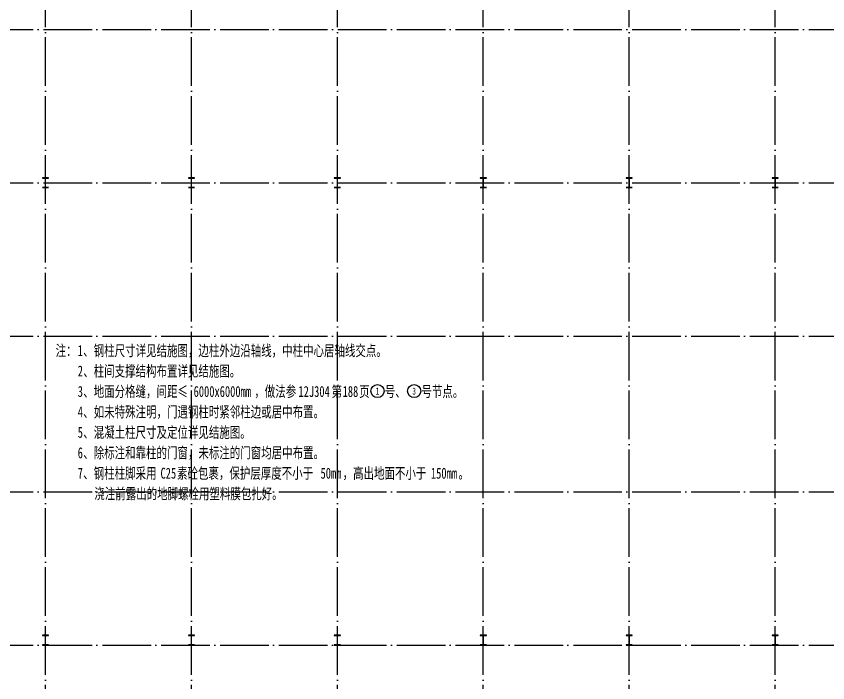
# Model space of a CAD drawing. Extents: x 1900113 to 2270874, y 17288394 to 17931430.
# Drawn here: x 2192724 to 2226082, y 17776825 to 17804222 of the extents above; entities that cross this region are included whole.
import ezdxf
from ezdxf.enums import TextEntityAlignment as Align

# ---------------------------------------------------------------- set-up
doc = ezdxf.new("R2010")
doc.units = 0
doc.header["$LTSCALE"] = 1000
doc.header["$MEASUREMENT"] = 0
doc.linetypes.add('DOTE', pattern=[2.42, 2, -0.2, 0.02, -0.2])
for name, color, linetype in [('COLUMN', 2, 'Continuous'), ('DOTE', 1, 'DOTE'), ('PUB_TEXT', 7, 'Continuous')]:
    doc.layers.add(name, color=color, linetype=linetype)
doc.styles.add('HT', font='simhei.ttf', dxfattribs={"width": 0.7})

# ---------------------------------------------------------------- blocks, each defined once
blk = doc.blocks.new('A$C3ACC4A1C')
at = {"layer": 'COLUMN'}
h = blk.add_hatch(color=256, dxfattribs=at)
h.paths.add_polyline_path([(125, 400), (0, 400), (0, 388), (120, 388), (120, 200), (125, 200)])
h.paths.add_polyline_path([(250, 400), (125, 400), (125, 200), (130, 200), (130, 388), (250, 388)])
h.paths.add_polyline_path([(250, 12), (130, 12), (130, 200), (125, 200), (125, 0), (250, 0)])
h.paths.add_polyline_path([(125, 200), (120, 200), (120, 12), (0, 12), (0, 0), (125, 0)])
blk.add_lwpolyline([(0, 0), (0, 12), (120, 12), (120, 388), (0, 388), (0, 400), (250, 400), (250, 388), (130, 388), (130, 12), (250, 12), (250, 0)], close=True, dxfattribs=at)

msp = doc.modelspace()

# ---------------------------------------------------------------- linework, layer by layer
at = {"layer": 'DOTE'}
for p, q in [((2193923.5, 17755375.4), (2193923.5, 17819375.4)), ((2199923.5, 17755375.4), (2199923.5, 17819375.4)), ((2205923.5, 17755375.4), (2205923.5, 17819375.4)), ((2211923.5, 17755375.4), (2211923.5, 17819375.4)), ((2217923.5, 17755375.4), (2217923.5, 17819375.4)), ((2223923.5, 17755375.4), (2223923.5, 17819375.4)), ((2130923.5, 17803675.4), (2244923.5, 17803675.4)), ((2130923.5, 17797375.4), (2244923.5, 17797375.4)), ((2130923.5, 17791075.4), (2244923.5, 17791075.4)), ((2130923.5, 17784675.4), (2244923.5, 17784675.4)), ((2130923.5, 17778375.4), (2244923.5, 17778375.4))]:
    msp.add_line(p, q, dxfattribs=at)
at = {"layer": 'PUB_TEXT'}
for centre in [(2207573.6, 17788813.5), (2209080.9, 17788813.5)]:
    msp.add_circle(centre, 270, dxfattribs=at)

# ---------------------------------------------------------------- block references
at = {"layer": 'COLUMN', "xscale": -1}
for p in [(2194048.5, 17797175.4), (2200048.5, 17797175.4), (2206048.5, 17797175.4), (2212048.5, 17797175.4), (2218048.5, 17797175.4), (2224048.5, 17797175.4), (2194048.5, 17778375.4), (2200048.5, 17778375.4), (2206048.5, 17778375.4), (2212048.5, 17778375.4), (2218048.5, 17778375.4), (2224048.5, 17778375.4)]:
    msp.add_blockref('A$C3ACC4A1C', p, dxfattribs=at)

# ---------------------------------------------------------------- texts
at = {"layer": 'PUB_TEXT', "style": 'HT', "width": 0.7}
for s, height, p in [('注：', 450.63, (2194344, 17790253.5)), ('、钢柱尺寸详见结施图，边柱外边沿轴线，中柱中心居轴线交点。', 450.633, (2195478.1, 17790253.5)), ('1', 450.6, (2195251.3, 17790253.5)), ('2', 450.6, (2195251.3, 17789413.5)), ('、柱间支撑结构布置详见结施图。', 450.633, (2195478.1, 17789413.5)), ('、地面分格缝，间距≤', 450.63, (2195478.1, 17788573.5)), ('，做法参', 450.63, (2202510, 17788573.5)), ('第', 450.6, (2205685.7, 17788573.5)), ('号节点。', 450.63, (2209380.9, 17788573.5)), ('3', 450.6, (2195251.3, 17788573.5)), ('6000x6000mm', 450.633, (2200014.9, 17788573.5)), ('12J304', 450.63, (2204324.7, 17788573.5)), ('188', 450.63, (2206139.4, 17788573.5)), ('页', 450.6, (2206819.9, 17788573.5)), ('号、', 450.63, (2207873.6, 17788573.5)), ('4', 450.6, (2195251.3, 17787733.5)), ('、如未特殊注明，门遇钢柱时紧邻柱边或居中布置。', 450.633, (2195478.1, 17787733.5)), ('5', 450.6, (2195251.3, 17786893.5)), ('、混凝土柱尺寸及定位详见结施图。', 450.633, (2195478.1, 17786893.5)), ('6', 450.6, (2195251.3, 17786053.5)), ('、除标注和靠柱的门窗，未标注的门窗均居中布置。', 450.633, (2195478.1, 17786053.5)), ('7', 450.6, (2195251.3, 17785213.5)), ('、钢柱柱脚采用', 450.63, (2195478.1, 17785213.5)), ('C25', 450.63, (2198653.8, 17785213.5)), ('素砼包裹，保护层厚度不小于', 450.633, (2199334.3, 17785213.5)), ('50mm', 450.63, (2205232.1, 17785213.5)), ('，高出地面不小于', 450.63, (2206139.4, 17785213.5)), ('150mm', 450.63, (2209768.8, 17785213.5)), ('。', 450.6, (2210903, 17785213.5)), ('浇注前露出的地脚螺栓用塑料膜包扎好。', 450.633, (2195931.8, 17784373.5))]:
    msp.add_text(s, height=height, dxfattribs=at).set_placement(p)
at = {"layer": 'PUB_TEXT', "style": 'HT'}
for s, height, width, p, p2 in [('1', 287.3, 1.034884, (2207498.7, 17788669.8), (2207648.4, 17788669.8)), ('3', 289.1, 1.00565, (2209007.8, 17788669), (2209154.1, 17788669))]:
    msp.add_text(s, height=height, dxfattribs=dict(at, width=width)).set_placement(p, p2, align=Align.FIT)

doc.saveas('drawing.dxf')
